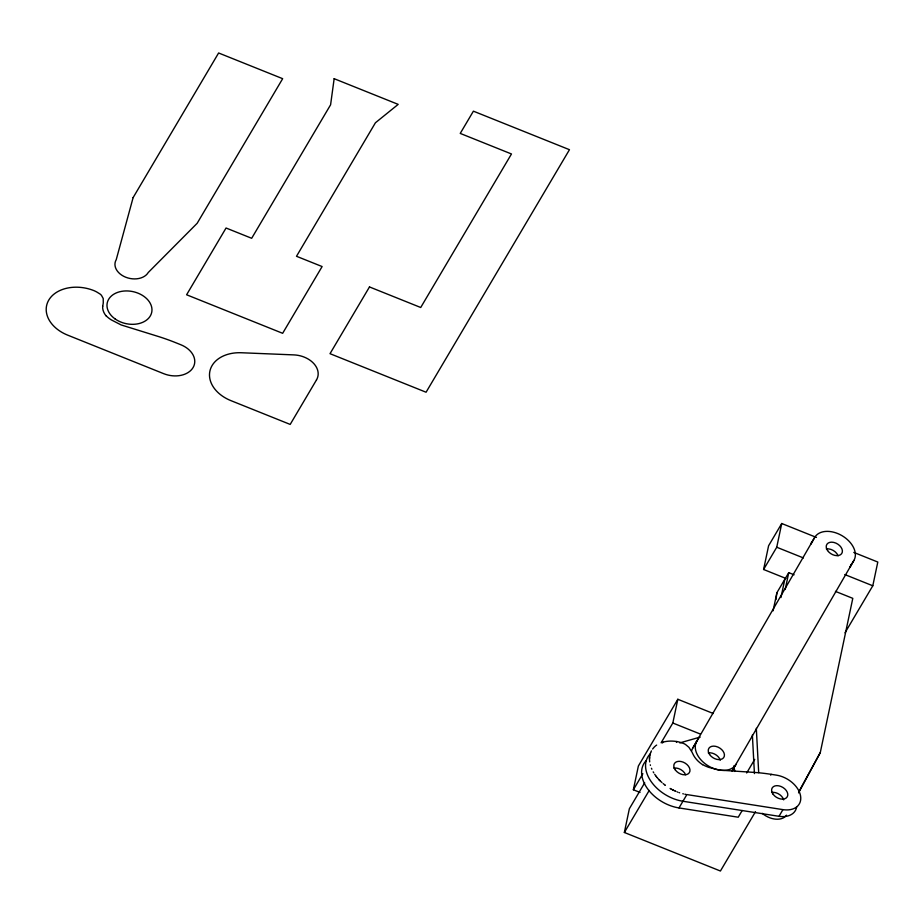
<?xml version="1.0" encoding="UTF-8"?>
<svg xmlns="http://www.w3.org/2000/svg" width="924" height="924" viewBox="0 0 924 924"><rect width="100%" height="100%" fill="white"/><g stroke="black" fill="none" stroke-linecap="round" stroke-linejoin="round"><path stroke-width="1.39" d="M649.491 758.858L649.607 756.929M775.975 599.537L776.911 592.677L788.75 572.649L794.086 574.786M102.749 306.214L103.199 303.372A42.862 30.885 11.9 0 0 103.269 302.726L103.222 298.521L101.478 295.38A9.69 6.976 11.9 0 0 99.919 293.936L96.789 292.019A28.621 20.628 11.9 0 0 93.971 290.633A34.973 25.202 11.9 0 0 48.799 300.034A34.973 25.202 11.9 0 0 67.66 335.135L163.71 373.677A22.73 16.378 11.9 0 0 193.081 367.556A22.73 16.378 11.9 0 0 180.815 344.744L175.525 342.619A174.879 126.01 11.9 0 0 156.93 336.047L121.206 324.959L111.273 319.866A33.599 24.209 11.9 0 1 107.865 317.394L106.237 315.916M649.849 755.358L649.734 755.982A34.973 23.562 30.6 0 0 649.526 760.175L649.688 761.896M755.497 811.688L720.42 871.02L624.358 832.478L629.36 808.743L644.709 782.79M640.032 792.446L633.367 789.766L638.369 766.031L677.823 699.283L713.293 713.513M661.769 742.526L661.134 742.757L672.822 723.018L677.823 699.283M785.92 578.447L763.594 569.484L768.595 545.761L781.739 523.504L816.435 537.422M763.594 569.484L776.738 547.239L781.739 523.504M773.088 610.822L776.911 592.677M780.965 597.551L784.811 579.325M785.204 589.477L788.75 572.649M798.555 792.896L820.281 752.586L852.794 598.348L835.446 591.383M844.986 632.824L872.799 585.781L877.8 562.046L853.788 552.413M649.884 755.22L650.022 754.608M650.092 754.342L650.681 752.552M650.854 752.113L651.443 750.877M798.683 792.018L820.281 752.586M692.781 748.059L814.691 537.422A22.73 15.315 30.6 0 1 841.983 535.654A22.73 15.315 30.6 0 1 853.926 560.394L732.016 771.032L735.966 764.356A22.73 15.315 30.6 0 1 708.673 766.135A22.73 15.315 30.6 0 1 696.719 741.383L692.781 748.059A22.73 15.315 30.6 0 0 691.706 750.669M633.367 789.766L642.861 773.7M662.496 742.977L662.993 742.145M676.426 742.388L676.922 741.545A28.621 19.288 30.6 0 1 679.902 742.249L683.471 743.439A9.69 6.526 30.6 0 1 685.573 744.536L688.934 747.343L691.73 751.686A42.862 28.875 30.6 0 1 692.111 752.379L693.647 755.451A20.917 14.091 30.6 0 0 702.563 764.668M624.358 832.478L649.214 790.447M814.691 537.422L810.741 544.097A22.73 15.315 30.6 0 1 812.473 541.88M696.477 741.845L699.11 737.398A22.73 15.315 30.6 0 1 700.184 737.133M646.188 760.625A34.973 23.562 30.6 0 0 647.135 788.149A34.973 23.562 30.6 0 0 678.99 807.934L686.879 794.582L782.951 809.632A22.73 15.315 30.6 0 0 800.519 795.656A22.73 15.315 30.6 0 0 776.472 775.155L771.182 774.335A174.879 117.81 30.6 0 0 753.164 772.337L719.577 770.108L708.916 767.405A33.599 22.638 30.6 0 1 704.781 765.719L702.598 764.61M853.926 560.394L849.988 567.07A22.73 15.315 30.6 0 0 851.05 564.46M746.684 772.984L754.723 759.378M742.18 810.533L738.23 817.209L678.99 807.934M770.685 775.167L771.182 774.335M650.138 753.949A34.973 23.562 30.6 0 0 651.085 781.473A34.973 23.562 30.6 0 0 682.928 801.258L779.001 816.308L782.951 809.632M652.621 749.006L654.169 747.169A34.973 23.562 30.6 0 1 654.862 746.511L655.231 746.188M655.971 745.587L656.652 745.091M679.764 742.908L699.11 737.398M685.966 794.421L684.834 794.201M683.425 793.889L682.801 793.739M679.671 792.815L679.071 792.607M677.846 792.168L677.188 791.914M776.738 547.239L803.43 557.946M844.779 574.543L872.799 585.781M672.822 723.018L700.415 734.083M675.918 791.383L675.294 791.117M675.178 791.071L674.913 790.944A34.973 23.562 30.6 0 1 672.025 789.535L670.986 788.969M673.596 790.332L672.811 789.939M670.87 788.9L670.073 788.449M665.407 785.354L664.899 784.973M664.668 784.788L663.132 783.564M661.977 782.57L661.33 781.981A34.973 23.562 30.6 0 1 657.264 777.719M660.094 780.792L658.904 779.579M657.033 777.431L656.063 776.206M655.878 775.975L654.689 774.289M653.742 772.811L653.187 771.852M651.87 769.242L651.443 768.271M650.438 765.407L650.277 764.818M733.783 765.881L734.834 771.459M756.317 728.32L758.685 772.637M752.379 734.996L754.434 773.596M786.52 815.187A17.487 11.781 30.6 0 1 762.242 813.328M771.656 792.446A8.743 5.89 30.6 0 1 783.668 799.872M673.85 768.11A8.743 5.89 30.6 0 1 685.596 774.762M708.292 752.921A8.743 5.89 30.6 0 1 720.258 760.198M662.912 742.168A34.973 23.562 30.6 0 1 676.922 741.545M796.661 806.941A22.73 15.315 30.6 0 1 779.001 816.308M826.368 548.937A8.743 5.89 30.6 0 1 838.08 555.798M106.145 315.95A20.917 15.073 11.9 0 1 102.68 306.202M334.153 78.69L330.596 104.793L251.675 238.288L226.057 228.009L186.602 294.768L282.652 333.31L322.118 266.551L296.5 256.283L375.421 122.776L398.186 104.377L334.153 78.69M133.114 197.609L116.239 259.656A17.487 12.601 11.9 0 0 125.676 277.2A17.487 12.601 11.9 0 0 148.256 272.499L197.159 223.296L282.663 78.679L218.618 52.98L133.114 197.609M369.484 286.937L330.018 353.684L426.079 392.226L569.461 149.7L473.4 111.169L460.244 133.414L511.48 153.973L420.72 307.496L369.484 286.937M316.493 379.914L290.194 424.416L230.954 400.646A34.973 25.202 11.9 0 1 209.91 371.067A34.973 25.202 11.9 0 1 241.383 352.749L293.913 354.897A22.73 16.378 11.9 0 1 316.493 379.914M675.317 769.935A8.743 5.89 30.6 0 0 689.281 772.741A8.743 5.89 30.6 0 0 681.104 761.515A8.743 5.89 30.6 0 0 675.317 769.935M773.122 794.27A8.743 5.89 30.6 0 0 787.086 797.066A8.743 5.89 30.6 0 0 778.909 785.85A8.743 5.89 30.6 0 0 773.122 794.27M827.558 550.531A8.743 5.89 30.6 0 0 841.556 553.765A8.743 5.89 30.6 0 0 833.818 542.423A8.743 5.89 30.6 0 0 827.558 550.531M709.586 754.504A8.743 5.89 30.6 0 0 723.596 757.726A8.743 5.89 30.6 0 0 715.846 746.384A8.743 5.89 30.6 0 0 709.586 754.504M114.992 318.861A22.73 16.378 11.9 0 0 151.628 312.716A22.73 16.378 11.9 0 0 121.795 291.314A22.73 16.378 11.9 0 0 114.992 318.861"/></g></svg>
